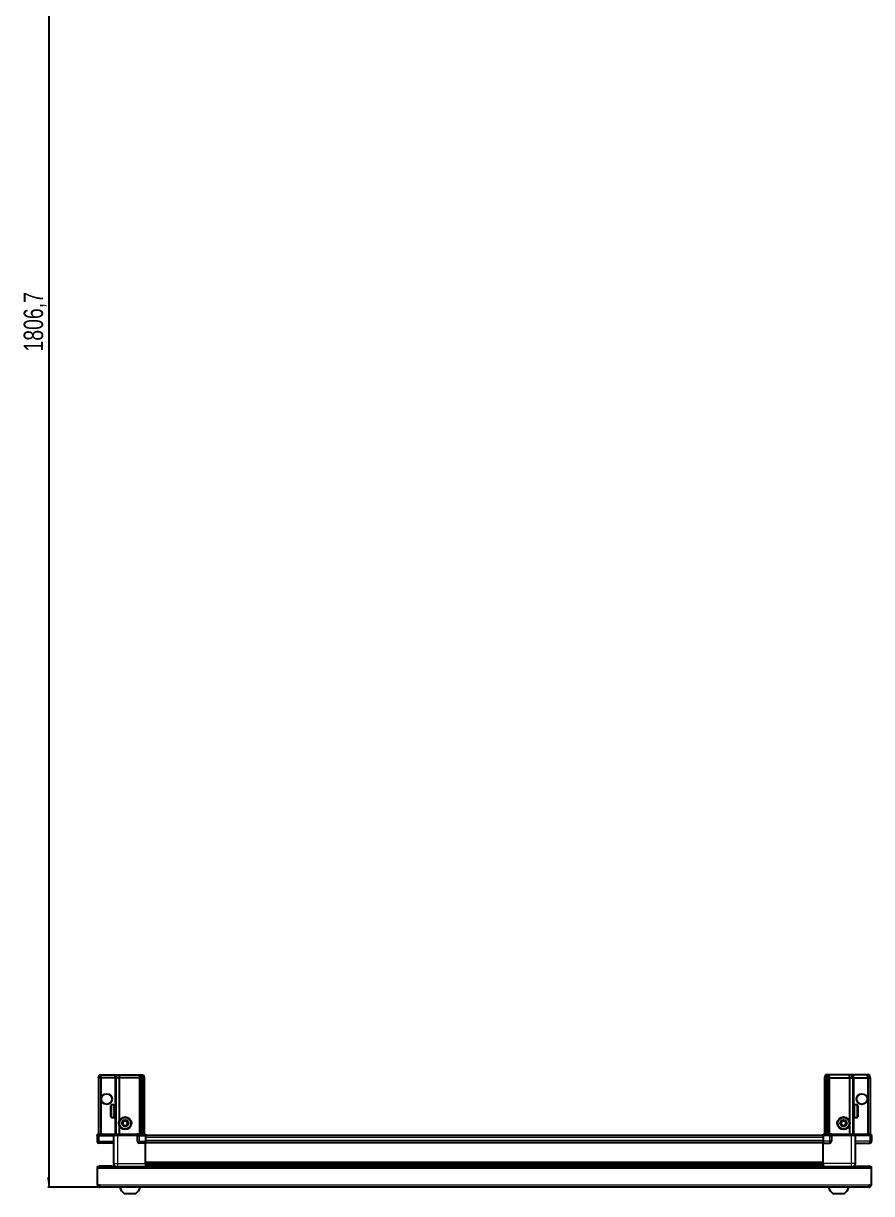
# Model space of a CAD drawing. Header units: millimetres. Extents: x 799 to 4668, y -697 to 1776.
# Drawn here: x 847 to 1723, y -697 to 511 of the extents above; entities that cross this region are included whole.
import ezdxf

# ---------------------------------------------------------------- set-up
doc = ezdxf.new("R2010")
doc.units = ezdxf.units.MM
doc.layers.add('FORMAT', color=7, linetype='Continuous')
doc.styles.add('SLDTEXTSTYLE0', font='TXT', dxfattribs={"width": 0.75})
doc.dimstyles.new('SLDDIMSTYLE0', dxfattribs={"dimtxt": 20, "dimasz": 10, "dimexe": 0, "dimexo": 0.0625, "dimgap": 5, "dimtad": 2, "dimdec": 1, "dimrnd": 1e-09, "dimzin": 12, "dimdsep": 46, "dimtxsty": 'SLDTEXTSTYLE0', "dimsah": 1, "dimcen": 0.09, "dimadec": 0, "dimazin": 3, "dimtfac": 1, "dimtofl": 0, "dimtmove": 0, "dimatfit": 3, "dimfxl": 0, "dimfrac": 2, "dimtolj": 1, "dimtzin": 12, "dimarcsym": 0})

# ---------------------------------------------------------------- blocks, each defined once
blk = doc.blocks.new('_D_8')
at = {"layer": 'FORMAT'}
for p, q in [((925.6, 1116.7), (872.5, 1116.7)), ((873.5, 1116.7), (873.5, -690)), ((926.1, -690), (872.5, -690))]:
    blk.add_line(p, q, dxfattribs=at)
for points in [[(873.5, 1116.7), (871.9, 1106.7), (875, 1106.7)], [(873.5, -690), (875, -680), (871.9, -680)]]:
    blk.add_solid(points, dxfattribs=at)
at = {"layer": 'FORMAT', "insert": (847.7, 172.7), "char_height": 20, "attachment_point": 1, "rotation": 90, "style": 'SLDTEXTSTYLE0'}
blk.add_mtext('1806,7', dxfattribs=at)

msp = doc.modelspace()

# ---------------------------------------------------------------- linework, layer by layer
at = {"color": 7, "linetype": 'Continuous', "lineweight": 25}
for p, q in [((924.97, -577.03), (925.77, -574.03)), ((927.47, -577.03), (924.97, -577.03)), ((924.97, -577.03), (924.97, -635.33)), ((925.77, -574.03), (927.63, -574.03)), ((927.47, -577.03), (927.63, -574.03)), ((941.97, -577.03), (927.47, -577.03)), ((927.47, -577.03), (927.47, -635.33)), ((927.63, -574.03), (941.97, -574.03)), ((941.97, -574.03), (943.77, -574.03)), ((942.97, -577.03), (941.97, -577.03)), ((942.97, -577.03), (943.77, -574.03)), ((946.47, -577.03), (942.97, -577.03)), ((942.97, -577.03), (942.97, -635.33)), ((943.77, -574.03), (946.8, -574.03)), ((946.8, -574.03), (946.47, -577.03)), ((966.97, -577.03), (946.47, -577.03)), ((946.47, -577.03), (946.47, -621.53)), ((946.8, -574.03), (966.97, -574.03)), ((966.97, -574.03), (968.77, -574.03)), ((967.97, -577.03), (966.97, -577.03)), ((968.77, -574.03), (967.97, -577.03)), ((968.97, -577.03), (967.97, -577.03)), ((967.97, -577.03), (967.97, -635.33)), ((968.77, -574.03), (969.51, -574.03)), ((969.51, -574.03), (968.97, -577.03)), ((970.47, -577.03), (968.97, -577.03)), ((968.97, -577.03), (968.97, -635.33)), ((969.51, -574.03), (970.02, -574.03)), ((970.02, -574.03), (971.17, -574.03)), ((970.02, -574.03), (970.47, -577.03)), ((971.97, -577.03), (970.47, -577.03)), ((970.47, -577.03), (970.47, -635.33)), ((971.17, -574.03), (971.97, -577.03)), ((971.97, -577.03), (971.97, -635.33)), ((1675.77, -574.03), (1674.97, -577.03)), ((1674.97, -577.03), (1676.47, -577.03)), ((1674.97, -577.03), (1674.97, -635.33)), ((1676.93, -574.03), (1675.77, -574.03)), ((1676.93, -574.03), (1676.47, -577.03)), ((1676.47, -577.03), (1677.97, -577.03)), ((1676.47, -577.03), (1676.47, -635.33)), ((1677.43, -574.03), (1676.93, -574.03)), ((1677.43, -574.03), (1677.97, -577.03)), ((1678.17, -574.03), (1677.43, -574.03)), ((1677.97, -577.03), (1677.97, -635.33)), ((1677.97, -577.03), (1678.97, -577.03)), ((1678.17, -574.03), (1678.97, -577.03)), ((1679.97, -574.03), (1678.17, -574.03)), ((1678.97, -577.03), (1678.97, -635.33)), ((1678.97, -577.03), (1679.97, -577.03)), ((1700.14, -574.03), (1679.97, -574.03)), ((1679.97, -577.03), (1700.47, -577.03)), ((1700.14, -574.03), (1700.47, -577.03)), ((1703.17, -574.03), (1700.14, -574.03)), ((1700.47, -577.03), (1700.47, -621.53)), ((1700.47, -577.03), (1703.97, -577.03)), ((1703.97, -577.03), (1703.17, -574.03)), ((1704.97, -574.03), (1703.17, -574.03)), ((1703.97, -577.03), (1703.97, -635.33)), ((1703.97, -577.03), (1704.97, -577.03)), ((1719.32, -574.03), (1704.97, -574.03)), ((1704.97, -577.03), (1719.47, -577.03)), ((1719.47, -577.03), (1719.32, -574.03)), ((1721.17, -574.03), (1719.32, -574.03)), ((1719.47, -577.03), (1721.97, -577.03)), ((1719.47, -577.03), (1719.47, -635.33)), ((1721.97, -577.03), (1721.17, -574.03)), ((1721.97, -577.03), (1721.97, -635.33)), ((937.77, -617.23), (937.77, -605.83)), ((940.97, -605.03), (938.57, -605.03)), ((940.97, -605.03), (940.97, -605.03)), ((940.97, -605.03), (941.47, -605.03)), ((940.97, -605.22), (941.47, -605.22)), ((940.97, -605.22), (940.97, -605.44)), ((940.97, -605.44), (941.47, -605.44)), ((940.97, -606.02), (941.47, -606.02)), ((940.97, -606.02), (940.97, -606.44)), ((940.97, -606.44), (941.47, -606.44)), ((940.97, -607.35), (941.47, -607.35)), ((940.97, -607.35), (940.97, -607.94)), ((940.97, -607.94), (941.47, -607.94)), ((940.97, -609.09), (941.47, -609.09)), ((940.97, -609.09), (940.97, -609.79)), ((940.97, -609.79), (941.47, -609.79)), ((940.97, -611.07), (941.47, -611.07)), ((940.97, -611.07), (940.97, -611.81)), ((940.97, -611.22), (941.47, -611.22)), ((940.97, -611.72), (941.47, -611.72)), ((940.97, -611.81), (941.47, -611.81)), ((940.97, -613.1), (941.47, -613.1)), ((940.97, -613.1), (940.97, -613.81)), ((940.97, -613.81), (941.47, -613.81)), ((940.97, -614.97), (941.47, -614.97)), ((940.97, -614.97), (940.97, -615.58)), ((940.97, -615.58), (941.47, -615.58)), ((941.47, -605.22), (941.47, -605.03)), ((941.47, -605.44), (941.47, -605.22)), ((941.47, -606.02), (941.47, -605.44)), ((941.47, -606.44), (941.47, -606.02)), ((941.47, -607.35), (941.47, -606.44)), ((941.57, -607.13), (941.47, -607.13)), ((941.47, -607.94), (941.47, -607.35)), ((941.47, -609.09), (941.47, -607.94)), ((941.47, -609.79), (941.47, -609.09)), ((941.47, -611.07), (941.47, -609.79)), ((941.47, -611.22), (941.47, -611.07)), ((941.47, -611.81), (941.47, -611.72)), ((941.47, -613.1), (941.47, -611.81)), ((941.47, -613.81), (941.47, -613.1)), ((941.47, -614.97), (941.47, -613.81)), ((941.47, -615.58), (941.47, -614.97)), ((941.47, -616.51), (941.47, -615.58)), ((941.47, -615.93), (941.57, -615.93)), ((941.57, -615.93), (941.57, -607.13)), ((942.45, -608.22), (941.97, -607.53)), ((941.97, -615.53), (941.97, -607.53)), ((941.97, -615.53), (942.45, -614.84)), ((942.94, -607.53), (942.45, -608.22)), ((942.45, -614.84), (942.45, -608.22)), ((942.45, -614.84), (942.94, -615.53)), ((942.97, -607.53), (942.94, -607.53)), ((942.94, -615.53), (942.94, -607.53)), ((942.94, -615.53), (942.97, -615.53)), ((1704, -607.53), (1703.97, -607.53)), ((1703.97, -615.53), (1704, -615.53)), ((1704.49, -608.22), (1704, -607.53)), ((1704, -607.53), (1704, -615.53)), ((1704, -615.53), (1704.49, -614.84)), ((1704.97, -607.53), (1704.49, -608.22)), ((1704.49, -608.22), (1704.49, -614.84)), ((1704.49, -614.84), (1704.97, -615.53)), ((1704.97, -607.53), (1704.97, -615.53)), ((1705.47, -607.13), (1705.37, -607.13)), ((1705.37, -607.13), (1705.37, -615.93)), ((1705.37, -615.93), (1705.47, -615.93)), ((1708.37, -605.03), (1705.47, -605.03)), ((1705.97, -605.03), (1705.47, -605.03)), ((1705.47, -605.03), (1705.47, -605.08)), ((1705.47, -605.08), (1705.47, -605.36)), ((1705.97, -605.08), (1705.47, -605.08)), ((1705.97, -605.36), (1705.47, -605.36)), ((1705.47, -605.36), (1705.47, -605.63)), ((1705.97, -605.63), (1705.47, -605.63)), ((1705.47, -605.63), (1705.47, -606.3)), ((1705.97, -606.3), (1705.47, -606.3)), ((1705.47, -606.3), (1705.47, -606.77)), ((1705.47, -606.77), (1705.47, -607.75)), ((1705.97, -606.77), (1705.47, -606.77)), ((1705.97, -607.75), (1705.47, -607.75)), ((1705.47, -607.75), (1705.47, -608.37)), ((1705.47, -608.37), (1705.47, -609.57)), ((1705.97, -608.37), (1705.47, -608.37)), ((1705.97, -609.57), (1705.47, -609.57)), ((1705.47, -609.57), (1705.47, -610.2)), ((1705.97, -610.2), (1705.47, -610.2)), ((1705.47, -610.28), (1705.47, -611.58)), ((1705.97, -610.28), (1705.47, -610.28)), ((1705.97, -611.58), (1705.47, -611.58)), ((1705.97, -612.06), (1705.47, -612.06)), ((1705.47, -612.06), (1705.47, -612.31)), ((1705.47, -612.31), (1705.47, -613.58)), ((1705.97, -612.31), (1705.47, -612.31)), ((1705.97, -613.58), (1705.47, -613.58)), ((1705.47, -613.58), (1705.47, -614.27)), ((1705.47, -614.27), (1705.47, -615.39)), ((1705.97, -614.27), (1705.47, -614.27)), ((1705.97, -615.39), (1705.47, -615.39)), ((1705.47, -615.39), (1705.47, -615.96)), ((1705.47, -615.96), (1705.47, -616.82)), ((1705.97, -615.96), (1705.47, -615.96)), ((1705.97, -605.08), (1705.97, -605.03)), ((1705.97, -605.63), (1705.97, -605.36)), ((1705.97, -606.77), (1705.97, -606.3)), ((1705.97, -608.37), (1705.97, -607.75)), ((1705.97, -610.28), (1705.97, -609.57)), ((1705.97, -612.31), (1705.97, -611.58)), ((1705.97, -614.27), (1705.97, -613.58)), ((1705.97, -615.96), (1705.97, -615.39)), ((1709.17, -605.83), (1709.17, -617.23)), ((938.57, -618.03), (940.97, -618.03)), ((940.97, -616.51), (941.47, -616.51)), ((940.97, -616.51), (940.97, -616.95)), ((940.97, -616.95), (941.47, -616.95)), ((940.97, -617.55), (941.47, -617.55)), ((940.97, -617.55), (940.97, -617.79)), ((940.97, -617.79), (941.47, -617.79)), ((940.97, -618.01), (941.47, -618.01)), ((940.97, -618.01), (940.97, -618.03)), ((940.97, -618.02), (941.47, -618.02)), ((941.47, -616.95), (941.47, -616.51)), ((941.47, -617.55), (941.47, -616.95)), ((941.47, -617.79), (941.47, -617.55)), ((941.47, -618.01), (941.47, -617.79)), ((941.47, -618.02), (941.47, -618.01)), ((946.47, -626.53), (946.47, -635.33)), ((1700.47, -626.53), (1700.47, -635.33)), ((1705.97, -616.82), (1705.47, -616.82)), ((1705.47, -616.82), (1705.47, -617.21)), ((1705.47, -617.21), (1705.47, -617.72)), ((1705.97, -617.21), (1705.47, -617.21)), ((1705.97, -617.72), (1705.47, -617.72)), ((1705.47, -617.72), (1705.47, -617.91)), ((1705.47, -617.91), (1705.47, -618.03)), ((1705.97, -617.91), (1705.47, -617.91)), ((1705.47, -618.03), (1708.37, -618.03)), ((1705.97, -617.21), (1705.97, -616.82)), ((1705.97, -617.91), (1705.97, -617.72)), ((923.97, -635.33), (923.47, -636.19)), ((923.47, -636.53), (923.47, -636.19)), ((923.47, -636.53), (925.47, -636.53)), ((923.47, -636.53), (923.47, -642.53)), ((925.47, -635.33), (923.97, -635.33)), ((925.47, -635.33), (940.27, -635.33)), ((940.27, -636.53), (925.47, -636.53)), ((925.47, -636.53), (940.27, -636.53)), ((940.27, -635.33), (940.47, -635.33)), ((940.47, -636.53), (940.27, -636.53)), ((940.47, -636.53), (940.47, -635.33)), ((940.47, -635.33), (944.47, -635.33)), ((944.47, -636.53), (940.47, -636.53)), ((940.47, -636.53), (940.47, -665.53)), ((944.47, -635.33), (964.77, -635.33)), ((964.77, -636.53), (944.47, -636.53)), ((964.77, -635.33), (964.97, -635.33)), ((964.97, -636.53), (964.77, -636.53)), ((964.97, -636.53), (964.97, -635.33)), ((965.65, -635.33), (964.97, -635.33)), ((964.97, -636.53), (966.97, -636.53)), ((964.97, -636.53), (964.97, -642.53)), ((965.65, -635.33), (973.47, -635.33)), ((973.47, -636.19), (966.97, -636.19)), ((973.47, -636.53), (966.97, -636.53)), ((966.97, -636.53), (973.47, -636.53)), ((973.47, -635.33), (973.47, -636.19)), ((973.47, -636.19), (973.47, -636.19)), ((973.47, -636.53), (973.47, -636.19)), ((973.47, -636.53), (973.47, -636.53)), ((973.47, -636.53), (973.47, -642.53)), ((1673.47, -636.68), (973.47, -636.68)), ((1673.47, -635.33), (1681.29, -635.33)), ((1673.47, -636.19), (1673.47, -635.33)), ((1679.97, -636.19), (1673.47, -636.19)), ((1673.47, -636.53), (1673.47, -636.19)), ((1679.97, -636.53), (1673.47, -636.53)), ((1673.47, -636.53), (1673.47, -642.53)), ((1679.97, -636.53), (1681.97, -636.53)), ((1681.97, -636.53), (1679.97, -636.53)), ((1681.97, -635.33), (1681.29, -635.33)), ((1681.97, -636.53), (1681.97, -635.33)), ((1681.97, -635.33), (1682.17, -635.33)), ((1682.17, -636.53), (1681.97, -636.53)), ((1681.97, -636.53), (1681.97, -642.53)), ((1682.17, -635.33), (1702.47, -635.33)), ((1702.47, -636.53), (1682.17, -636.53)), ((1702.47, -635.33), (1706.47, -635.33)), ((1706.47, -636.53), (1702.47, -636.53)), ((1706.47, -636.53), (1706.47, -635.33)), ((1706.47, -635.33), (1706.67, -635.33)), ((1706.67, -636.53), (1706.47, -636.53)), ((1706.47, -636.53), (1706.47, -665.53)), ((1706.67, -635.33), (1721.47, -635.33)), ((1721.47, -636.53), (1706.67, -636.53)), ((1722.97, -635.33), (1721.47, -635.33)), ((1721.47, -636.53), (1723.47, -636.53)), ((1723.47, -636.19), (1722.97, -635.33)), ((1723.47, -636.19), (1722.97, -635.33)), ((1723.47, -636.53), (1723.47, -636.19)), ((1723.47, -636.53), (1723.47, -636.19)), ((1723.47, -636.53), (1723.47, -636.53)), ((1723.47, -636.53), (1723.47, -642.53)), ((940.47, -644.53), (925.47, -644.53)), ((973.47, -644.53), (966.97, -644.53)), ((973.47, -642.53), (973.47, -644.53)), ((1673.47, -643.88), (973.47, -643.88)), ((973.47, -665.53), (973.47, -644.53)), ((1673.47, -642.53), (1673.47, -644.53)), ((1673.47, -644.53), (1679.97, -644.53)), ((1673.47, -665.53), (1673.47, -644.53)), ((1706.47, -644.53), (1721.47, -644.53)), ((923.97, -670.63), (923.97, -668.53)), ((923.97, -668.53), (1722.97, -668.53)), ((923.97, -687.93), (923.97, -670.63)), ((938.97, -668.43), (926.07, -668.43)), ((938.97, -668.43), (938.97, -668.53)), ((973.47, -666.55), (1673.47, -666.55)), ((973.47, -666.59), (1673.47, -666.59)), ((997.35, -668.38), (973.47, -668.38)), ((991.97, -668.53), (991.97, -668.38)), ((992.01, -668.53), (992.01, -668.38)), ((992.28, -668.53), (992.28, -668.38)), ((992.54, -668.53), (992.54, -668.38)), ((993.19, -668.53), (993.19, -668.38)), ((993.66, -668.53), (993.66, -668.38)), ((994.62, -668.53), (994.62, -668.38)), ((995.24, -668.53), (995.24, -668.38)), ((996.43, -668.53), (996.43, -668.38)), ((997.09, -668.53), (997.09, -668.38)), ((997.14, -668.53), (997.14, -668.38)), ((998.44, -668.38), (997.35, -668.38)), ((999.17, -668.38), (998.44, -668.38)), ((998.44, -668.53), (998.44, -668.38)), ((998.44, -668.38), (998.44, -668.38)), ((998.45, -668.53), (998.45, -668.38)), ((998.95, -668.53), (998.95, -668.38)), ((999.17, -668.53), (999.17, -668.38)), ((999.59, -668.38), (999.17, -668.38)), ((999.17, -668.38), (999.17, -668.38)), ((1647.35, -668.38), (999.59, -668.38)), ((1000.45, -668.53), (1000.45, -668.38)), ((1001.14, -668.53), (1001.14, -668.38)), ((1002.26, -668.53), (1002.26, -668.38)), ((1002.84, -668.53), (1002.84, -668.38)), ((1003.71, -668.53), (1003.71, -668.38)), ((1004.11, -668.53), (1004.11, -668.38)), ((1004.64, -668.53), (1004.64, -668.38)), ((1004.83, -668.53), (1004.83, -668.38)), ((1004.97, -668.53), (1004.97, -668.38)), ((1641.97, -668.53), (1641.97, -668.38)), ((1642.14, -668.53), (1642.14, -668.38)), ((1642.35, -668.53), (1642.35, -668.38)), ((1642.91, -668.53), (1642.91, -668.38)), ((1643.33, -668.53), (1643.33, -668.38)), ((1644.23, -668.53), (1644.23, -668.38)), ((1644.82, -668.53), (1644.82, -668.38)), ((1645.96, -668.53), (1645.96, -668.38)), ((1646.66, -668.53), (1646.66, -668.38)), ((1647.93, -668.38), (1647.35, -668.38)), ((1647.93, -668.53), (1647.93, -668.38)), ((1647.94, -668.38), (1647.93, -668.38)), ((1648.67, -668.38), (1647.94, -668.38)), ((1648.11, -668.53), (1648.11, -668.38)), ((1648.61, -668.53), (1648.61, -668.38)), ((1648.67, -668.53), (1648.67, -668.38)), ((1649.7, -668.38), (1648.67, -668.38)), ((1648.67, -668.38), (1648.67, -668.38)), ((1673.47, -668.38), (1649.59, -668.38)), ((1649.96, -668.53), (1649.96, -668.38)), ((1650.67, -668.53), (1650.67, -668.38)), ((1651.84, -668.53), (1651.84, -668.38)), ((1652.45, -668.53), (1652.45, -668.38)), ((1653.4, -668.53), (1653.4, -668.38)), ((1653.85, -668.53), (1653.85, -668.38)), ((1654.47, -668.53), (1654.47, -668.38)), ((1654.71, -668.53), (1654.71, -668.38)), ((1654.95, -668.53), (1654.95, -668.38)), ((1654.97, -668.53), (1654.97, -668.38)), ((1707.97, -668.43), (1707.97, -668.53)), ((1707.97, -668.43), (1720.87, -668.43)), ((1722.97, -668.53), (1722.97, -670.63)), ((1722.97, -670.63), (1722.97, -687.93)), ((926.07, -687.93), (923.97, -687.93)), ((926.07, -687.93), (926.07, -690.03)), ((1722.97, -687.93), (1720.87, -687.93)), ((1720.87, -690.03), (1720.87, -687.93)), ((1720.87, -690.03), (926.07, -690.03)), ((951.47, -696.63), (963.47, -696.63)), ((1683.47, -696.63), (1695.47, -696.63))]:
    msp.add_line(p, q, dxfattribs=at)
at = {"color": 8, "linetype": 'Continuous', "lineweight": 18}
for p, q in [((941.97, -577.03), (941.97, -574.03)), ((941.97, -577.03), (941.97, -607.53)), ((966.97, -574.03), (966.97, -577.03)), ((966.97, -577.03), (966.97, -635.33)), ((1679.97, -574.03), (1679.97, -577.03)), ((1679.97, -577.03), (1679.97, -635.33)), ((1704.97, -577.03), (1704.97, -574.03)), ((1704.97, -577.03), (1704.97, -607.53)), ((938.57, -618.03), (938.57, -605.03)), ((941.97, -615.53), (941.97, -635.33)), ((1704.97, -615.53), (1704.97, -635.33)), ((1708.37, -605.03), (1708.37, -618.03)), ((925.47, -636.53), (925.47, -635.33)), ((925.47, -636.53), (925.47, -642.53)), ((940.27, -636.53), (940.27, -635.33)), ((944.47, -636.53), (944.47, -635.33)), ((944.47, -636.53), (944.47, -665.53)), ((964.77, -636.53), (964.77, -635.33)), ((966.97, -636.53), (966.97, -636.19)), ((966.97, -636.53), (966.97, -642.53)), ((973.47, -636.53), (973.47, -636.19)), ((1673.47, -638.68), (973.47, -638.68)), ((1679.97, -636.53), (1679.97, -636.19)), ((1679.97, -636.53), (1679.97, -642.53)), ((1682.17, -635.33), (1682.17, -636.53)), ((1702.47, -636.53), (1702.47, -635.33)), ((1702.47, -636.53), (1702.47, -665.53)), ((1706.67, -635.33), (1706.67, -636.53)), ((1721.47, -636.53), (1721.47, -635.33)), ((1721.47, -636.53), (1721.47, -642.53)), ((923.47, -642.53), (925.47, -642.53)), ((925.47, -642.53), (940.47, -642.53)), ((925.47, -644.53), (925.47, -642.53)), ((964.97, -642.53), (966.97, -642.53)), ((966.97, -642.53), (973.47, -642.53)), ((966.97, -642.53), (966.97, -644.53)), ((1673.47, -641.88), (973.47, -641.88)), ((1673.47, -644.53), (973.47, -644.53)), ((1679.97, -642.53), (1673.47, -642.53)), ((1681.97, -642.53), (1679.97, -642.53)), ((1679.97, -642.53), (1679.97, -644.53)), ((1721.47, -642.53), (1706.47, -642.53)), ((1723.47, -642.53), (1721.47, -642.53)), ((1721.47, -644.53), (1721.47, -642.53)), ((973.47, -663.93), (1673.47, -663.93)), ((1722.97, -670.63), (923.97, -670.63)), ((926.07, -668.53), (926.07, -668.43)), ((944.47, -665.53), (973.47, -665.53)), ((1673.47, -665.34), (973.47, -665.34)), ((973.47, -667.79), (1673.47, -667.79)), ((1702.47, -665.53), (1673.47, -665.53)), ((1720.87, -668.53), (1720.87, -668.43)), ((1720.87, -687.93), (926.07, -687.93))]:
    msp.add_line(p, q, dxfattribs=at)
at = {"color": 7, "linetype": 'Continuous', "lineweight": 25, "flags": 128}
for points in [[(926.07, -668.43), (925.66, -668.47), (925.43, -668.53)], [(1721.51, -668.53), (1721.28, -668.47), (1720.87, -668.43)]]:
    msp.add_lwpolyline(points, dxfattribs=at)
at = {"color": 7, "linetype": 'Continuous', "lineweight": 25}
for centre, radius in [((933.47, -599.03), 5.5), ((1713.47, -599.03), 5.5), ((952.47, -624.03), 6.5), ((952.47, -624.03), 3.46), ((1694.47, -624.03), 6.5), ((1694.47, -624.03), 3.46)]:
    msp.add_circle(centre, radius, dxfattribs=at)
at = {"color": 8, "linetype": 'Continuous', "lineweight": 18}
for centre in [(952.47, -624.03), (1694.47, -624.03)]:
    msp.add_circle(centre, 5.7, dxfattribs=at)
at = {"color": 7, "linetype": 'Continuous', "lineweight": 25}
for centre, radius, start, end in [((938.57, -605.83), 0.8, 90, 180), ((941.97, -607.13), 0.4, 180, 270), ((941.97, -615.93), 0.4, 90, 180), ((1704.97, -607.13), 0.4, 270, 0), ((1704.97, -615.93), 0.4, 360, 90), ((1708.37, -605.83), 0.8, 360, 90), ((938.57, -617.23), 0.8, 180, 270), ((952.47, -624.03), 2.5, 147.37605, 207.37605), ((952.47, -624.03), 2.5, 207.37605, 267.37605), ((952.47, -624.03), 2.5, 87.37605, 147.37605), ((952.47, -624.03), 2.5, 267.37605, 327.37605), ((952.47, -624.03), 2.5, 27.37605, 87.37605), ((952.47, -624.03), 2.5, 327.37605, 27.37605), ((1694.47, -624.03), 2.5, 134.67671, 194.67671), ((1694.47, -624.03), 2.5, 194.67671, 254.67671), ((1694.47, -624.03), 2.5, 74.67671, 134.67671), ((1694.47, -624.03), 2.5, 254.67671, 314.67671), ((1694.47, -624.03), 2.5, 14.67671, 74.67671), ((1694.47, -624.03), 2.5, 314.67671, 14.67671), ((1708.37, -617.23), 0.8, 270, 0), ((925.47, -642.53), 2, 180, 270), ((966.97, -642.53), 2, 180, 270), ((1679.97, -642.53), 2, 270, 0), ((1721.47, -642.53), 2, 270, 0), ((926.07, -687.93), 2.1, 180, 270), ((926.07, -687.93), 0.6, 180, 270), ((1720.87, -687.93), 2.1, 270, 0), ((1720.87, -687.93), 0.6, 270, 0), ((958.5, -687), 11.91, 194.70035, 233.8734), ((956.45, -687), 11.91, 306.1266, 345.29965), ((1690.5, -687), 11.91, 194.70035, 233.8734), ((1688.45, -687), 11.91, 306.1266, 345.29965)]:
    msp.add_arc(centre, radius, start, end, dxfattribs=at)
for centre, start_param, end_param in [((966.97, -632.73), 2.4188584, 3.1415927), ((1679.97, -632.73), 3.1415927, 3.8643269)]:
    msp.add_ellipse(centre, major_axis=(0, 3.46), ratio=0.5773503, start_param=start_param, end_param=end_param, dxfattribs=at)
for points, knots in [([(949.59, -623.9), (949.86, -623.46), (950.39, -622.65), (950.9, -621.84), (951.14, -621.46)], [0, 0, 0, 0, 0.5346859, 1, 1, 1, 1]), ([(950.91, -626.46), (950.86, -626.35), (950.58, -625.82), (950.12, -624.93), (949.75, -624.2), (949.59, -623.9)], [0, 0, 0, 0, 0.1331247, 0.6370994, 1, 1, 1, 1]), ([(953.8, -626.59), (953.28, -626.57), (952.32, -626.52), (951.36, -626.48), (950.91, -626.46)], [0, 0, 0, 0, 0.5346859, 1, 1, 1, 1]), ([(951.14, -621.46), (951.66, -621.49), (952.62, -621.53), (953.58, -621.58), (954.03, -621.6)], [0, 0, 0, 0, 0.5346859, 1, 1, 1, 1]), ([(955.35, -624.16), (955.08, -624.59), (954.56, -625.41), (954.04, -626.22), (953.8, -626.59)], [0, 0, 0, 0, 0.5346859, 1, 1, 1, 1]), ([(954.03, -621.6), (954.19, -621.9), (954.56, -622.63), (955.02, -623.52), (955.3, -624.05), (955.35, -624.16)], [0, 0, 0, 0, 0.36290056, 0.86687533, 1, 1, 1, 1]), ([(1691.69, -623.26), (1692.05, -622.9), (1692.74, -622.22), (1693.42, -621.55), (1693.74, -621.24)], [0, 0, 0, 0, 0.5346859, 1, 1, 1, 1]), ([(1692.42, -626.06), (1692.33, -625.72), (1692.12, -624.93), (1691.87, -623.96), (1691.72, -623.39), (1691.69, -623.26)], [0, 0, 0, 0, 0.3629006, 0.8668753, 1, 1, 1, 1]), ([(1695.2, -626.82), (1694.7, -626.68), (1693.77, -626.43), (1692.85, -626.18), (1692.42, -626.06)], [0, 0, 0, 0, 0.5346859, 1, 1, 1, 1]), ([(1693.74, -621.24), (1694.24, -621.37), (1695.17, -621.63), (1696.09, -621.88), (1696.52, -622)], [0, 0, 0, 0, 0.5346859, 1, 1, 1, 1]), ([(1697.25, -624.79), (1696.89, -625.15), (1696.2, -625.83), (1695.52, -626.51), (1695.2, -626.82)], [0, 0, 0, 0, 0.5346859, 1, 1, 1, 1]), ([(1696.52, -622), (1696.56, -622.12), (1696.71, -622.7), (1696.96, -623.66), (1697.17, -624.46), (1697.25, -624.79)], [0, 0, 0, 0, 0.1331247, 0.6370994, 1, 1, 1, 1]), ([(940.47, -665.53), (940.52, -665.97), (940.59, -666.64), (941.02, -667.46), (941.48, -668.01), (941.88, -668.37), (942.15, -668.5), (942.19, -668.53)], [0, 0, 0, 0, 0.3630185, 0.5584377, 0.7580039, 0.9575702, 1, 1, 1, 1]), ([(973.47, -665.53), (973.47, -665.92), (973.47, -666.71), (973.47, -667.73), (973.47, -668.36), (973.47, -668.52), (973.47, -668.53)], [0, 0, 0, 0, 0.3255201, 0.6510403, 0.9765604, 1, 1, 1, 1]), ([(1673.47, -665.53), (1673.47, -665.92), (1673.47, -666.71), (1673.47, -667.73), (1673.47, -668.36), (1673.47, -668.52), (1673.47, -668.53)], [0, 0, 0, 0, 0.3255201, 0.6510403, 0.9765604, 1, 1, 1, 1]), ([(1706.47, -665.53), (1706.42, -665.97), (1706.35, -666.64), (1705.92, -667.46), (1705.46, -668.01), (1705.06, -668.37), (1704.8, -668.5), (1704.75, -668.53)], [0, 0, 0, 0, 0.36301846, 0.55843766, 0.75800394, 0.95757021, 1, 1, 1, 1])]:
    msp.add_open_spline(points, degree=3, knots=knots, dxfattribs=at)
at = {"color": 8, "linetype": 'Continuous', "lineweight": 18}
for points in [[(940.47, -665.53), (940.53, -665.53), (940.65, -665.53), (941.58, -665.53), (942.9, -665.53), (943.95, -665.53), (944.47, -665.53)], [(1706.47, -665.53), (1706.41, -665.53), (1706.29, -665.53), (1705.37, -665.53), (1704.04, -665.53), (1702.99, -665.53), (1702.47, -665.53)]]:
    msp.add_open_spline(points, degree=3, dxfattribs=at)
for points in [[(944.47, -665.53), (944.47, -665.97), (944.47, -666.64), (944.47, -667.46), (944.47, -668.01), (944.47, -668.37), (944.47, -668.5), (944.47, -668.53)], [(1702.47, -665.53), (1702.47, -665.97), (1702.47, -666.64), (1702.47, -667.46), (1702.47, -668.01), (1702.47, -668.37), (1702.47, -668.5), (1702.47, -668.53)]]:
    msp.add_open_spline(points, degree=3, knots=[0, 0, 0, 0, 0.3630185, 0.5584377, 0.7580039, 0.9575702, 1, 1, 1, 1], dxfattribs=at)

# ---------------------------------------------------------------- dimensions: what is measured, and where the dimension line sits
at = {"layer": 'FORMAT'}
dim = msp.add_linear_dim(base=(873.47, -690.03), p1=(925.57, 1116.67), p2=(926.07, -690.03), angle=90, dimstyle='SLDDIMSTYLE0', dxfattribs=at)
dim.commit()
dim.dimension.update_dxf_attribs({"geometry": '_D_8', "text_midpoint": (873.47, 213.32), "dimtype": 160})

doc.saveas('drawing.dxf')
